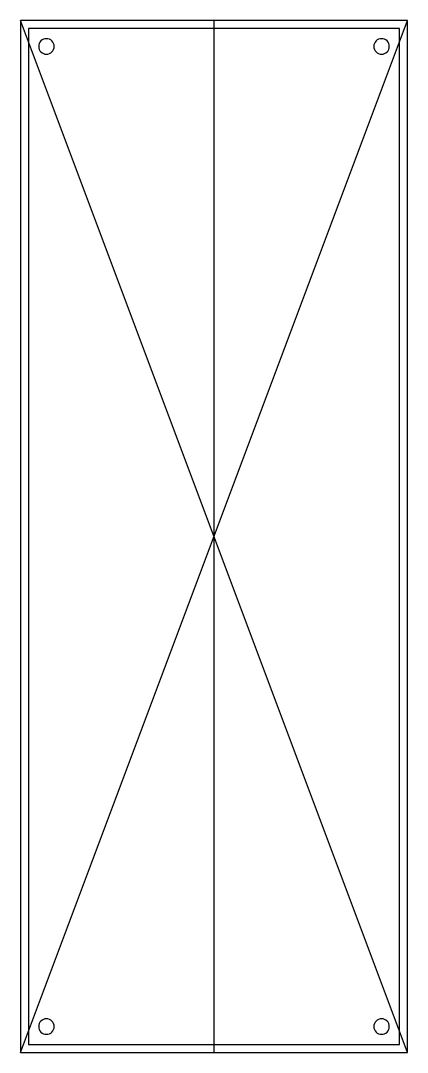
# Model space of a CAD drawing. Header units: millimetres. Extents: x 35 to 635, y 116 to 1716.
import ezdxf

# ---------------------------------------------------------------- set-up
doc = ezdxf.new("R2010")
doc.units = ezdxf.units.MM
for name, color, linetype in [('ARTWORK_PRINT', 5, 'Continuous'), ('CENTER_REFERENCE', 8, 'Continuous'), ('HARDWARE_REFERENCE', 8, 'Continuous'), ('SAFE_REFERENCE', 8, 'Continuous')]:
    doc.layers.add(name, color=color, linetype=linetype)

msp = doc.modelspace()

# ---------------------------------------------------------------- linework, layer by layer
at = {"layer": 'ARTWORK_PRINT'}
msp.add_lwpolyline([(35, 116), (635, 116), (635, 1716), (35, 1716)], close=True, dxfattribs=at)
at = {"layer": 'CENTER_REFERENCE'}
msp.add_lwpolyline([(335, 116), (335, 1716)], dxfattribs=at)
at = {"layer": 'HARDWARE_REFERENCE'}
for points in [[(35, 116), (635, 1716)], [(635, 116), (35, 1716)]]:
    msp.add_lwpolyline(points, dxfattribs=at)
for points in [[(87, 1676), (86.8, 1678.3), (86.1, 1680.6), (85, 1682.7), (83.5, 1684.5), (81.7, 1686), (79.6, 1687.1), (77.3, 1687.8), (75, 1688), (72.7, 1687.8), (70.4, 1687.1), (68.3, 1686), (66.5, 1684.5), (65, 1682.7), (63.9, 1680.6), (63.2, 1678.3), (63, 1676), (63.2, 1673.7), (63.9, 1671.4), (65, 1669.3), (66.5, 1667.5), (68.3, 1666), (70.4, 1664.9), (72.7, 1664.2), (75, 1664), (77.3, 1664.2), (79.6, 1664.9), (81.7, 1666), (83.5, 1667.5), (85, 1669.3), (86.1, 1671.4), (86.8, 1673.7)], [(607, 1676), (606.8, 1678.3), (606.1, 1680.6), (605, 1682.7), (603.5, 1684.5), (601.7, 1686), (599.6, 1687.1), (597.3, 1687.8), (595, 1688), (592.7, 1687.8), (590.4, 1687.1), (588.3, 1686), (586.5, 1684.5), (585, 1682.7), (583.9, 1680.6), (583.2, 1678.3), (583, 1676), (583.2, 1673.7), (583.9, 1671.4), (585, 1669.3), (586.5, 1667.5), (588.3, 1666), (590.4, 1664.9), (592.7, 1664.2), (595, 1664), (597.3, 1664.2), (599.6, 1664.9), (601.7, 1666), (603.5, 1667.5), (605, 1669.3), (606.1, 1671.4), (606.8, 1673.7)], [(87, 156), (86.8, 158.3), (86.1, 160.6), (85, 162.7), (83.5, 164.5), (81.7, 166), (79.6, 167.1), (77.3, 167.8), (75, 168), (72.7, 167.8), (70.4, 167.1), (68.3, 166), (66.5, 164.5), (65, 162.7), (63.9, 160.6), (63.2, 158.3), (63, 156), (63.2, 153.7), (63.9, 151.4), (65, 149.3), (66.5, 147.5), (68.3, 146), (70.4, 144.9), (72.7, 144.2), (75, 144), (77.3, 144.2), (79.6, 144.9), (81.7, 146), (83.5, 147.5), (85, 149.3), (86.1, 151.4), (86.8, 153.7)], [(607, 156), (606.8, 158.3), (606.1, 160.6), (605, 162.7), (603.5, 164.5), (601.7, 166), (599.6, 167.1), (597.3, 167.8), (595, 168), (592.7, 167.8), (590.4, 167.1), (588.3, 166), (586.5, 164.5), (585, 162.7), (583.9, 160.6), (583.2, 158.3), (583, 156), (583.2, 153.7), (583.9, 151.4), (585, 149.3), (586.5, 147.5), (588.3, 146), (590.4, 144.9), (592.7, 144.2), (595, 144), (597.3, 144.2), (599.6, 144.9), (601.7, 146), (603.5, 147.5), (605, 149.3), (606.1, 151.4), (606.8, 153.7)]]:
    msp.add_lwpolyline(points, close=True, dxfattribs=at)
at = {"layer": 'SAFE_REFERENCE'}
msp.add_lwpolyline([(47, 128), (623, 128), (623, 1704), (47, 1704)], close=True, dxfattribs=at)

doc.saveas('drawing.dxf')
